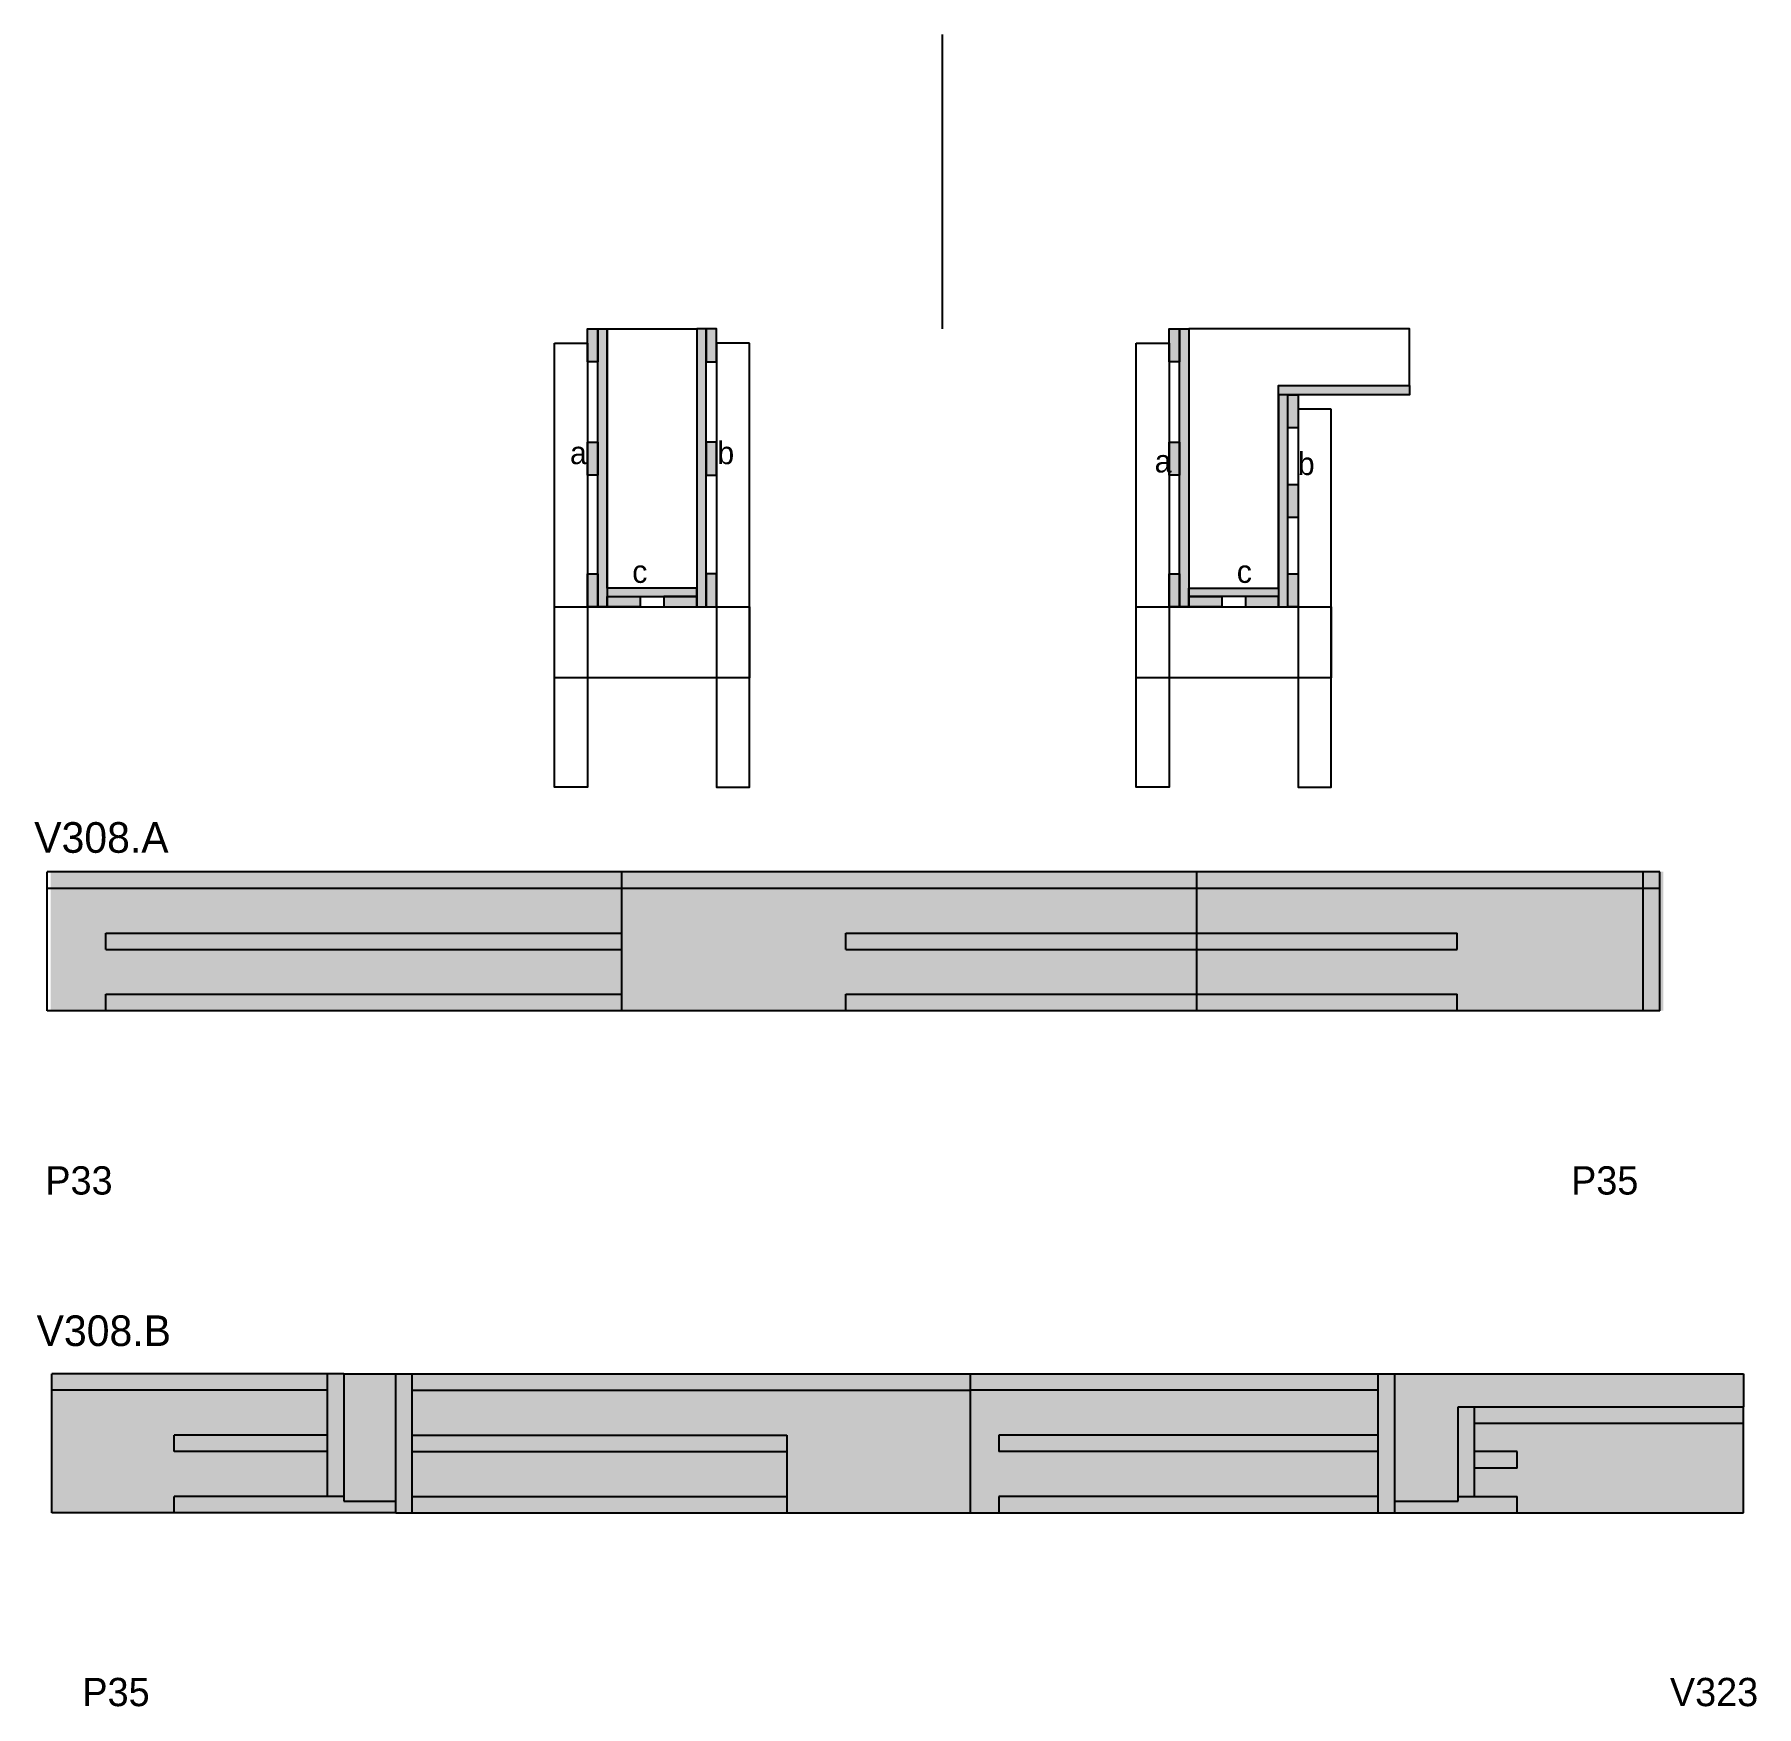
# Model space of a CAD drawing. Header units: metres. Extents: x 2195 to 2926, y 4167 to 4877.
import ezdxf

# ---------------------------------------------------------------- set-up
doc = ezdxf.new("R2010")
doc.units = ezdxf.units.M
for name, color, linetype in [('5', 7, 'Continuous'), ('CONCRETO', 7, 'Continuous'), ('COTA', 7, 'Continuous'), ('detalhes', 7, 'Continuous'), ('Hachura', 7, 'Continuous'), ('Madeira', 7, 'Continuous'), ('Painéis', 7, 'Continuous'), ('REAPROVEITAMENTO', 7, 'Continuous'), ('SARR_2.2x7', 7, 'Continuous'), ('SARR_3.5x7', 7, 'Continuous'), ('Texto Seção', 7, 'Continuous')]:
    doc.layers.add(name, color=color, linetype=linetype)

msp = doc.modelspace()

# ---------------------------------------------------------------- hatches: boundary and pattern name
at = {"layer": 'COTA'}
h = msp.add_hatch(color=7, dxfattribs=at)
h.dxf.hatch_style = 1
h.paths.add_polyline_path([(2348.41, 4254.63), (2348.41, 4308.63), (2348.41, 4308.63), (2326.41, 4308.63), (2326.41, 4308.63), (2326.41, 4254.63), (2326.41, 4254.63), (2348.41, 4254.63), (2348.41, 4254.63)])
h = msp.add_hatch(color=7, dxfattribs=at)
h.dxf.hatch_style = 1
h.paths.add_polyline_path([(2799.41, 4254.63), (2799.41, 4294.63), (2799.41, 4294.63), (2920.41, 4294.63), (2920.41, 4294.63), (2920.41, 4308.63), (2920.41, 4308.63), (2772.41, 4308.63), (2772.41, 4308.63), (2772.41, 4254.63), (2772.41, 4254.63), (2799.41, 4254.63), (2799.41, 4254.63)])
at = {"layer": 'Hachura'}
h = msp.add_hatch(color=7, dxfattribs=at)
h.dxf.hatch_style = 1
h.paths.add_polyline_path([(2434.2, 4738.1), (2429.8, 4738.1), (2429.8, 4738.1), (2429.8, 4752.1), (2429.8, 4752.1), (2434.2, 4752.1), (2434.2, 4752.1), (2434.2, 4738.1)])
h = msp.add_hatch(color=7, dxfattribs=at)
h.dxf.hatch_style = 1
h.paths.add_polyline_path([(2434.2, 4752.1), (2438.2, 4752.1), (2438.2, 4752.1), (2438.2, 4634.1), (2438.2, 4634.1), (2434.2, 4634.1), (2434.2, 4634.1), (2434.2, 4752.1)])
h = msp.add_hatch(color=7, dxfattribs=at)
h.dxf.hatch_style = 1
h.paths.add_polyline_path([(2480.2, 4752.1), (2476.2, 4752.1), (2476.2, 4752.1), (2476.2, 4634.1), (2476.2, 4634.1), (2480.2, 4634.1), (2480.2, 4634.1), (2480.2, 4752.1)])
h = msp.add_hatch(color=7, dxfattribs=at)
h.dxf.hatch_style = 1
h.paths.add_polyline_path([(2480.2, 4738.1), (2484.6, 4738.1), (2484.6, 4738.1), (2484.6, 4752.1), (2484.6, 4752.1), (2480.2, 4752.1), (2480.2, 4752.1), (2480.2, 4738.1)])
h = msp.add_hatch(color=7, dxfattribs=at)
h.dxf.hatch_style = 1
h.paths.add_polyline_path([(2681.09, 4738.1), (2676.69, 4738.1), (2676.69, 4738.1), (2676.69, 4752.1), (2676.69, 4752.1), (2681.09, 4752.1), (2681.09, 4752.1), (2681.09, 4738.1)])
h = msp.add_hatch(color=7, dxfattribs=at)
h.dxf.hatch_style = 1
h.paths.add_polyline_path([(2681.09, 4752.1), (2685.09, 4752.1), (2685.09, 4752.1), (2685.09, 4634.1), (2685.09, 4634.1), (2681.09, 4634.1), (2681.09, 4634.1), (2681.09, 4752.1)])
h = msp.add_hatch(color=7, dxfattribs=at)
h.dxf.hatch_style = 1
h.paths.add_polyline_path([(2723.09, 4724.1), (2723.09, 4728.1), (2723.09, 4728.1), (2778.69, 4728.1), (2778.69, 4728.1), (2778.69, 4724.1), (2778.69, 4724.1), (2723.09, 4724.1)])
h = msp.add_hatch(color=7, dxfattribs=at)
h.dxf.hatch_style = 1
h.paths.add_polyline_path([(2727.09, 4724.1), (2723.09, 4724.1), (2723.09, 4724.1), (2723.09, 4634.1), (2723.09, 4634.1), (2727.09, 4634.1), (2727.09, 4634.1), (2727.09, 4724.1)])
h = msp.add_hatch(color=7, dxfattribs=at)
h.dxf.hatch_style = 1
h.paths.add_polyline_path([(2731.49, 4710.1), (2727.09, 4710.1), (2727.09, 4710.1), (2727.09, 4724.1), (2727.09, 4724.1), (2731.49, 4724.1), (2731.49, 4724.1), (2731.49, 4710.1)])
h = msp.add_hatch(color=7, dxfattribs=at)
h.dxf.hatch_style = 1
h.paths.add_polyline_path([(2434.2, 4690.07), (2429.8, 4690.07), (2429.8, 4690.07), (2429.8, 4704.07), (2429.8, 4704.07), (2434.2, 4704.07), (2434.2, 4704.07), (2434.2, 4690.07)])
h = msp.add_hatch(color=7, dxfattribs=at)
h.dxf.hatch_style = 1
h.paths.add_polyline_path([(2480.2, 4690.07), (2484.6, 4690.07), (2484.6, 4690.07), (2484.6, 4704.07), (2484.6, 4704.07), (2480.2, 4704.07), (2480.2, 4704.07), (2480.2, 4690.07)])
h = msp.add_hatch(color=7, dxfattribs=at)
h.dxf.hatch_style = 1
h.paths.add_polyline_path([(2681.09, 4690.07), (2676.69, 4690.07), (2676.69, 4690.07), (2676.69, 4704.07), (2676.69, 4704.07), (2681.09, 4704.07), (2681.09, 4704.07), (2681.09, 4690.07)])
h = msp.add_hatch(color=7, dxfattribs=at)
h.dxf.hatch_style = 1
h.paths.add_polyline_path([(2731.49, 4672.1), (2727.09, 4672.1), (2727.09, 4672.1), (2727.09, 4686.1), (2727.09, 4686.1), (2731.49, 4686.1), (2731.49, 4686.1), (2731.49, 4672.1)])
h = msp.add_hatch(color=7, dxfattribs=at)
h.dxf.hatch_style = 1
h.paths.add_polyline_path([(2434.2, 4634.1), (2429.8, 4634.1), (2429.8, 4634.1), (2429.8, 4648.1), (2429.8, 4648.1), (2434.2, 4648.1), (2434.2, 4648.1), (2434.2, 4634.1)])
h = msp.add_hatch(color=7, dxfattribs=at)
h.dxf.hatch_style = 1
h.paths.add_polyline_path([(2476.2, 4638.5), (2476.2, 4642.1), (2476.2, 4642.1), (2438.2, 4642.1), (2438.2, 4642.1), (2438.2, 4638.5), (2438.2, 4638.5), (2476.2, 4638.5)])
h = msp.add_hatch(color=7, dxfattribs=at)
h.dxf.hatch_style = 1
h.paths.add_polyline_path([(2480.2, 4634.1), (2484.6, 4634.1), (2484.6, 4634.1), (2484.6, 4648.1), (2484.6, 4648.1), (2480.2, 4648.1), (2480.2, 4648.1), (2480.2, 4634.1)])
h = msp.add_hatch(color=7, dxfattribs=at)
h.dxf.hatch_style = 1
h.paths.add_polyline_path([(2681.09, 4634.1), (2676.69, 4634.1), (2676.69, 4634.1), (2676.69, 4648.1), (2676.69, 4648.1), (2681.09, 4648.1), (2681.09, 4648.1), (2681.09, 4634.1)])
h = msp.add_hatch(color=7, dxfattribs=at)
h.dxf.hatch_style = 1
h.paths.add_polyline_path([(2685.09, 4638.5), (2685.09, 4642.1), (2685.09, 4642.1), (2723.09, 4642.1), (2723.09, 4642.1), (2723.09, 4638.5), (2723.09, 4638.5), (2685.09, 4638.5)])
h = msp.add_hatch(color=7, dxfattribs=at)
h.dxf.hatch_style = 1
h.paths.add_polyline_path([(2731.49, 4634.1), (2727.09, 4634.1), (2727.09, 4634.1), (2727.09, 4648.1), (2727.09, 4648.1), (2731.49, 4648.1), (2731.49, 4648.1), (2731.49, 4634.1)])
h = msp.add_hatch(color=7, dxfattribs=at)
h.dxf.hatch_style = 1
h.paths.add_polyline_path([(2438.2, 4634.1), (2438.2, 4638.5), (2438.2, 4638.5), (2452.2, 4638.5), (2452.2, 4638.5), (2452.2, 4634.1), (2452.2, 4634.1), (2438.2, 4634.1)])
h = msp.add_hatch(color=7, dxfattribs=at)
h.dxf.hatch_style = 1
h.paths.add_polyline_path([(2476.2, 4634.1), (2476.2, 4638.5), (2476.2, 4638.5), (2462.2, 4638.5), (2462.2, 4638.5), (2462.2, 4634.1), (2462.2, 4634.1), (2476.2, 4634.1)])
h = msp.add_hatch(color=7, dxfattribs=at)
h.dxf.hatch_style = 1
h.paths.add_polyline_path([(2685.09, 4634.1), (2685.09, 4638.5), (2685.09, 4638.5), (2699.09, 4638.5), (2699.09, 4638.5), (2699.09, 4634.1), (2699.09, 4634.1), (2685.09, 4634.1)])
h = msp.add_hatch(color=7, dxfattribs=at)
h.dxf.hatch_style = 1
h.paths.add_polyline_path([(2723.09, 4634.1), (2723.09, 4638.5), (2723.09, 4638.5), (2709.09, 4638.5), (2709.09, 4638.5), (2709.09, 4634.1), (2709.09, 4634.1), (2723.09, 4634.1)])
at = {"layer": 'REAPROVEITAMENTO'}
h = msp.add_hatch(color=7, dxfattribs=at)
h.dxf.hatch_style = 1
h.paths.add_polyline_path([(2886.39, 4462.72), (2886.39, 4521.72), (2886.39, 4521.72), (2201.89, 4521.72), (2201.89, 4521.72), (2201.89, 4462.72), (2201.89, 4462.72), (2886.39, 4462.72), (2886.39, 4462.72)])
h = msp.add_hatch(color=7, dxfattribs=at)
h.dxf.hatch_style = 1
h.paths.add_polyline_path([(2326.41, 4254.63), (2326.41, 4308.63), (2326.41, 4308.63), (2202.41, 4308.63), (2202.41, 4308.63), (2202.41, 4249.63), (2202.41, 4249.63), (2348.41, 4249.63), (2348.41, 4249.63), (2348.41, 4254.63), (2348.41, 4254.63), (2326.41, 4254.63), (2326.41, 4254.63)])
h = msp.add_hatch(color=7, dxfattribs=at)
h.dxf.hatch_style = 1
h.paths.add_polyline_path([(2592.41, 4249.63), (2592.41, 4308.63), (2592.41, 4308.63), (2348.41, 4308.63), (2348.41, 4308.63), (2348.41, 4249.63), (2348.41, 4249.63), (2592.41, 4249.63), (2592.41, 4249.63)])
h = msp.add_hatch(color=7, dxfattribs=at)
h.dxf.hatch_style = 1
h.paths.add_polyline_path([(2772.41, 4249.63), (2772.41, 4308.63), (2772.41, 4308.63), (2592.41, 4308.63), (2592.41, 4308.63), (2592.41, 4249.63), (2592.41, 4249.63), (2772.41, 4249.63)])
h = msp.add_hatch(color=7, dxfattribs=at)
h.dxf.hatch_style = 1
h.paths.add_polyline_path([(2920.41, 4249.63), (2920.41, 4294.63), (2920.41, 4294.63), (2799.41, 4294.63), (2799.41, 4294.63), (2799.41, 4254.63), (2799.41, 4254.63), (2772.41, 4254.63), (2772.41, 4254.63), (2772.41, 4249.63), (2772.41, 4249.63), (2920.41, 4249.63)])

# ---------------------------------------------------------------- linework, layer by layer
at = {"layer": 'CONCRETO', "color": 7, "lineweight": 25}
for points in [[(2438.2, 4752.1), (2438.2, 4752.1), (2476.2, 4752.1), (2476.2, 4724.1), (2476.2, 4724.1), (2476.2, 4642.1), (2438.2, 4642.1), (2438.2, 4752.1)], [(2778.69, 4728.1), (2778.69, 4752.1), (2685.09, 4752.1), (2685.09, 4724.1), (2685.09, 4724.1), (2685.09, 4642.1), (2723.09, 4642.1), (2723.09, 4728.1)]]:
    msp.add_lwpolyline(points, close=True, dxfattribs=at)
at = {"layer": 'COTA', "color": 7, "lineweight": 25}
for p, q in [((2326.41, 4308.63), (2348.41, 4308.63)), ((2772.41, 4308.63), (2920.41, 4308.63)), ((2920.41, 4308.63), (2920.41, 4294.63))]:
    msp.add_line(p, q, dxfattribs=at)
at = {"layer": 'Defpoints', "color": 7, "lineweight": 25}
msp.add_line((2580.43, 4752.1), (2580.43, 4877.1), dxfattribs=at)
at = {"layer": 'Madeira', "color": 7, "lineweight": 25}
for points in [[(2434.2, 4738.1), (2429.8, 4738.1), (2429.8, 4752.1), (2434.2, 4752.1)], [(2480.2, 4738.1), (2484.6, 4738.1), (2484.6, 4752.1), (2480.2, 4752.1)], [(2681.09, 4738.1), (2676.69, 4738.1), (2676.69, 4752.1), (2681.09, 4752.1)], [(2731.49, 4710.1), (2727.09, 4710.1), (2727.09, 4724.1), (2731.49, 4724.1)], [(2434.2, 4690.07), (2429.8, 4690.07), (2429.8, 4704.07), (2434.2, 4704.07)], [(2480.2, 4690.07), (2484.6, 4690.07), (2484.6, 4704.07), (2480.2, 4704.07)], [(2681.09, 4690.07), (2676.69, 4690.07), (2676.69, 4704.07), (2681.09, 4704.07)], [(2731.49, 4672.1), (2727.09, 4672.1), (2727.09, 4686.1), (2731.49, 4686.1)], [(2434.2, 4634.1), (2429.8, 4634.1), (2429.8, 4648.1), (2434.2, 4648.1)], [(2480.2, 4634.1), (2484.6, 4634.1), (2484.6, 4648.1), (2480.2, 4648.1)], [(2681.09, 4634.1), (2676.69, 4634.1), (2676.69, 4648.1), (2681.09, 4648.1)], [(2731.49, 4634.1), (2727.09, 4634.1), (2727.09, 4648.1), (2731.49, 4648.1)], [(2438.2, 4634.1), (2438.2, 4638.5), (2452.2, 4638.5), (2452.2, 4634.1)], [(2476.2, 4634.1), (2476.2, 4638.5), (2462.2, 4638.5), (2462.2, 4634.1)], [(2685.09, 4634.1), (2685.09, 4638.5), (2699.09, 4638.5), (2699.09, 4634.1)], [(2723.09, 4634.1), (2723.09, 4638.5), (2709.09, 4638.5), (2709.09, 4634.1)]]:
    msp.add_lwpolyline(points, close=True, dxfattribs=at)
at = {"layer": 'Painéis', "color": 7, "lineweight": 25}
for p, q in [((2884.89, 4521.72), (2200.39, 4521.72)), ((2200.39, 4462.72), (2200.39, 4521.72)), ((2444.39, 4462.72), (2444.39, 4521.72)), ((2688.39, 4462.72), (2688.39, 4521.72)), ((2884.89, 4462.72), (2884.89, 4521.72)), ((2884.89, 4462.72), (2200.39, 4462.72)), ((2326.41, 4308.63), (2202.41, 4308.63)), ((2202.41, 4249.63), (2202.41, 4308.63)), ((2326.41, 4308.63), (2326.41, 4254.63)), ((2348.41, 4308.63), (2772.41, 4308.63)), ((2348.41, 4249.63), (2348.41, 4308.63)), ((2592.41, 4249.63), (2592.41, 4308.63)), ((2772.41, 4249.63), (2772.41, 4308.63)), ((2799.41, 4294.63), (2920.41, 4294.63)), ((2799.41, 4254.63), (2799.41, 4294.63)), ((2920.41, 4249.63), (2920.41, 4294.63)), ((2326.41, 4254.63), (2348.41, 4254.63)), ((2772.41, 4249.63), (2772.41, 4254.63)), ((2772.41, 4254.63), (2799.41, 4254.63)), ((2348.41, 4249.63), (2202.41, 4249.63)), ((2348.41, 4249.63), (2772.41, 4249.63)), ((2772.41, 4249.63), (2920.41, 4249.63))]:
    msp.add_line(p, q, dxfattribs=at)
for points in [[(2434.2, 4752.1), (2438.2, 4752.1), (2438.2, 4634.1), (2434.2, 4634.1)], [(2480.2, 4752.1), (2476.2, 4752.1), (2476.2, 4634.1), (2480.2, 4634.1)], [(2681.09, 4752.1), (2685.09, 4752.1), (2685.09, 4634.1), (2681.09, 4634.1)], [(2723.09, 4724.1), (2723.09, 4728.1), (2778.69, 4728.1), (2778.69, 4724.1)], [(2727.09, 4724.1), (2723.09, 4724.1), (2723.09, 4634.1), (2727.09, 4634.1)], [(2476.2, 4638.5), (2476.2, 4642.1), (2438.2, 4642.1), (2438.2, 4638.5)], [(2685.09, 4638.5), (2685.09, 4642.1), (2723.09, 4642.1), (2723.09, 4638.5)]]:
    msp.add_lwpolyline(points, close=True, dxfattribs=at)
at = {"layer": 'SARR_2.2x7', "color": 7, "lineweight": 25}
for p, q in [((2798.89, 4521.72), (2798.89, 4522.06)), ((2877.89, 4462.72), (2877.89, 4521.72)), ((2200.39, 4514.72), (2444.39, 4514.72)), ((2444.39, 4514.72), (2688.39, 4514.72)), ((2688.39, 4514.72), (2884.89, 4514.72)), ((2225.39, 4495.72), (2444.39, 4495.72)), ((2225.39, 4488.72), (2225.39, 4495.72)), ((2539.39, 4495.72), (2688.39, 4495.72)), ((2539.39, 4488.72), (2539.39, 4495.72)), ((2688.39, 4495.72), (2798.89, 4495.72)), ((2798.89, 4488.72), (2798.89, 4495.72)), ((2225.39, 4488.72), (2444.39, 4488.72)), ((2539.39, 4488.72), (2688.39, 4488.72)), ((2688.39, 4488.72), (2798.89, 4488.72)), ((2225.39, 4469.72), (2444.39, 4469.72)), ((2225.39, 4462.72), (2225.39, 4469.72)), ((2539.39, 4469.72), (2688.39, 4469.72)), ((2539.39, 4462.72), (2539.39, 4469.72)), ((2688.39, 4469.72), (2798.89, 4469.72)), ((2798.89, 4462.72), (2798.89, 4469.72)), ((2319.45, 4256.63), (2319.45, 4308.63)), ((2355.36, 4249.63), (2355.36, 4308.63)), ((2765.45, 4249.63), (2765.45, 4308.63)), ((2319.45, 4301.63), (2202.41, 4301.63)), ((2355.36, 4301.63), (2592.41, 4301.63)), ((2765.45, 4301.63), (2592.41, 4301.63)), ((2806.36, 4256.63), (2806.36, 4294.63)), ((2806.36, 4287.63), (2920.41, 4287.63)), ((2254.41, 4275.63), (2254.41, 4282.63)), ((2319.45, 4282.63), (2254.41, 4282.63)), ((2355.36, 4282.63), (2514.41, 4282.63)), ((2514.41, 4282.63), (2514.41, 4249.63)), ((2765.45, 4282.63), (2604.41, 4282.63)), ((2604.41, 4282.63), (2604.41, 4275.63)), ((2319.45, 4275.63), (2254.41, 4275.63)), ((2355.36, 4275.63), (2514.41, 4275.63)), ((2765.45, 4275.63), (2604.41, 4275.63)), ((2824.41, 4275.63), (2806.36, 4275.63)), ((2824.41, 4268.63), (2824.41, 4275.63)), ((2824.41, 4268.63), (2806.36, 4268.63)), ((2254.41, 4249.63), (2254.41, 4256.63)), ((2326.41, 4256.63), (2254.41, 4256.63)), ((2355.36, 4256.63), (2514.41, 4256.63)), ((2765.45, 4256.63), (2604.41, 4256.63)), ((2604.41, 4256.63), (2604.41, 4249.63)), ((2799.41, 4256.63), (2824.41, 4256.63)), ((2824.41, 4249.63), (2824.41, 4256.63))]:
    msp.add_line(p, q, dxfattribs=at)
at = {"layer": 'SARR_3.5x7', "color": 7, "lineweight": 25}
for points in [[(2415.8, 4746.1), (2429.8, 4746.1), (2429.8, 4557.62), (2415.8, 4557.62)], [(2498.6, 4746.1), (2484.6, 4746.1), (2484.6, 4557.62), (2498.6, 4557.62)], [(2662.69, 4746.1), (2676.69, 4746.1), (2676.69, 4557.62), (2662.69, 4557.62)], [(2745.49, 4718.1), (2731.49, 4718.1), (2731.49, 4557.62), (2745.49, 4557.62)], [(2415.8, 4634.1), (2498.6, 4634.1), (2498.6, 4604.04), (2415.8, 4604.04)], [(2662.69, 4634.1), (2745.49, 4634.1), (2745.49, 4604.04), (2662.69, 4604.04)]]:
    msp.add_lwpolyline(points, close=True, dxfattribs=at)

# ---------------------------------------------------------------- texts
at = {"layer": '5', "color": 7, "lineweight": 25}
for s, p in [('P33', (2199.68, 4384.72)), ('P35', (2847.28, 4384.72)), ('P35', (2215.4, 4167.58)), ('V323', (2889.24, 4167.58))]:
    msp.add_text(s, height=12, dxfattribs=at).set_placement(p)
at = {"layer": 'detalhes', "color": 7, "lineweight": 25}
for s, p in [('a', (2422.37, 4694.73)), ('b', (2484.92, 4694.72)), ('b', (2731.3, 4690.12)), ('a', (2670.55, 4691.18)), ('c', (2448.8, 4644.33)), ('c', (2705.39, 4644.33))]:
    msp.add_text(s, height=9.6, dxfattribs=at).set_placement(p)
at = {"layer": 'Texto Seção', "color": 7, "lineweight": 25}
for s, p in [('V308.A', (2194.98, 4529.77)), ('V308.B', (2195.99, 4320.43))]:
    msp.add_text(s, height=13, dxfattribs=at).set_placement(p)

doc.saveas('drawing.dxf')
